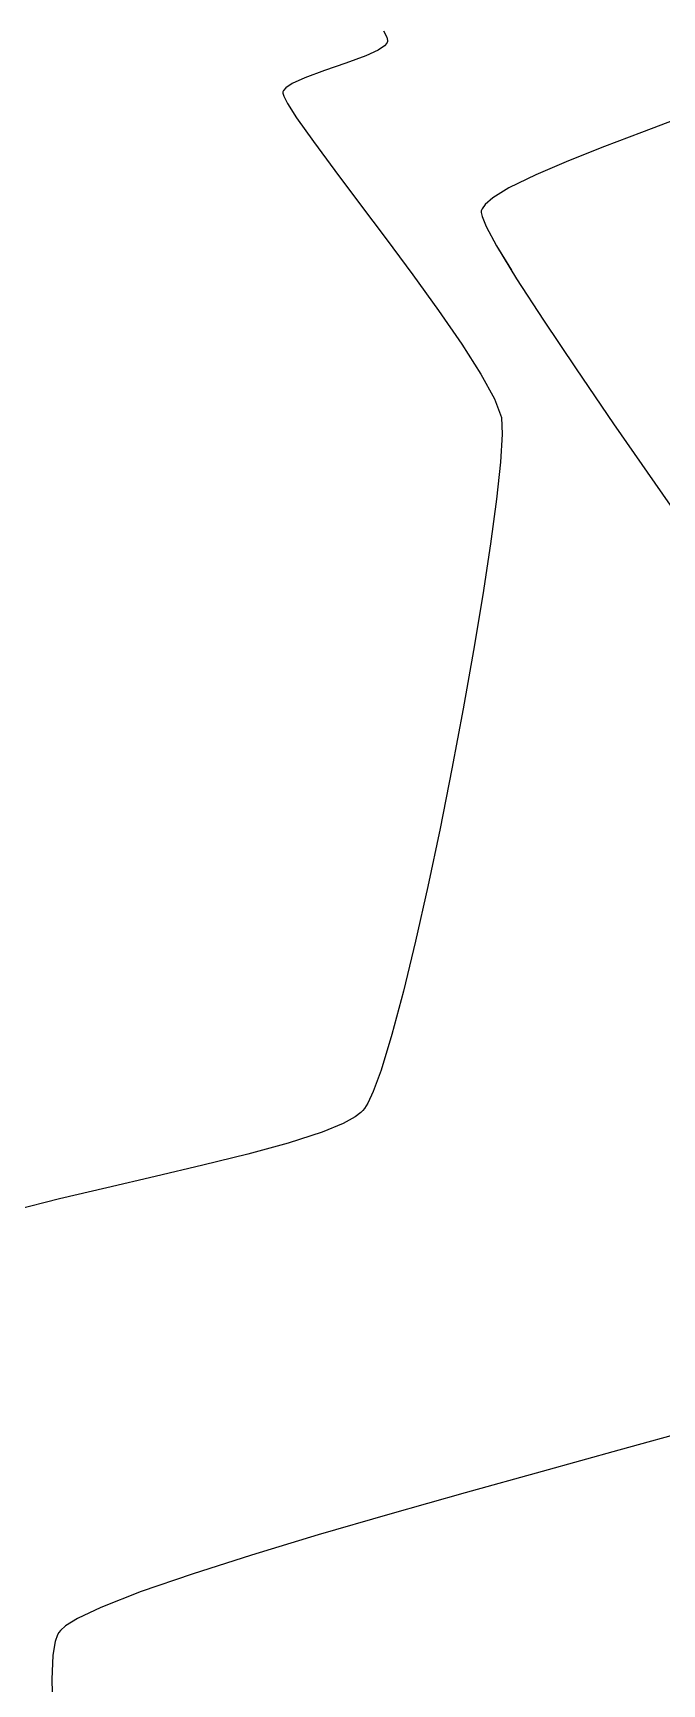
# Model space of a CAD drawing. Header units: metres. Extents: x 708868 to 711043, y 5411316 to 5413138.
# Drawn here: x 709917.5 to 709943.6, y 5412099.1 to 5412167.7 of the extents above; entities that cross this region are included whole.
import ezdxf

# ---------------------------------------------------------------- set-up
doc = ezdxf.new("R2010")
doc.units = ezdxf.units.M
for name, color, linetype in [('Rionegro 2010_Contours', 7, 'Continuous'), ('Rionegro 2014_Contours', 7, 'Continuous'), ('Rionegro 2018_Contours', 7, 'Continuous')]:
    doc.layers.add(name, color=color, linetype=linetype)

msp = doc.modelspace()

# ---------------------------------------------------------------- linework, layer by layer
at = {"layer": 'Rionegro 2010_Contours'}
for points in [[(709932.058, 5412167.75, 236), (709932.198, 5412167.483, 236), (709932.229, 5412167.353, 236), (709932.225, 5412167.303, 236), (709932.201, 5412167.245, 236), (709932.101, 5412167.129, 236), (709931.838, 5412166.953, 236), (709931.319, 5412166.714, 236), (709930.498, 5412166.411, 236), (709929.61, 5412166.107, 236), (709928.788, 5412165.804, 236), (709928.267, 5412165.564, 236), (709928.002, 5412165.386, 236), (709927.9, 5412165.268, 236), (709927.875, 5412165.21, 236), (709927.873, 5412165.168, 236), (709927.913, 5412165.038, 236), (709928.072, 5412164.733, 236), (709928.45, 5412164.143, 236), (709929.148, 5412163.155, 236), (709930.04, 5412161.946, 236), (709931.065, 5412160.578, 236), (709932.165, 5412159.111, 236), (709933.278, 5412157.608, 236), (709934.346, 5412156.13, 236), (709935.307, 5412154.738, 236), (709936.103, 5412153.494, 236), (709936.673, 5412152.458, 236), (709936.957, 5412151.694, 236), (709936.992, 5412150.99, 236), (709936.92, 5412149.835, 236), (709936.753, 5412148.295, 236), (709936.503, 5412146.435, 236), (709936.181, 5412144.319, 236), (709935.8, 5412142.014, 236), (709935.369, 5412139.585, 236), (709934.901, 5412137.097, 236), (709934.408, 5412134.615, 236), (709933.9, 5412132.204, 236), (709933.39, 5412129.93, 236), (709932.888, 5412127.859, 236), (709932.407, 5412126.055, 236), (709931.958, 5412124.583, 236), (709931.629, 5412123.69, 236), (709931.404, 5412123.207, 236), (709931.265, 5412122.982, 236), (709931.2, 5412122.9, 236), (709931.111, 5412122.812, 236), (709930.875, 5412122.635, 236), (709930.385, 5412122.368, 236), (709929.505, 5412122.007, 236), (709928.095, 5412121.551, 236), (709926.416, 5412121.091, 236), (709924.548, 5412120.627, 236), (709922.569, 5412120.161, 236), (709920.56, 5412119.694, 236), (709918.598, 5412119.227, 236), (709916.763, 5412118.762, 236)], [(709944.261, 5412164.101, 237), (709942.772, 5412163.532, 237), (709941.232, 5412162.944, 237), (709939.736, 5412162.353, 237), (709938.38, 5412161.775, 237), (709937.261, 5412161.224, 237), (709936.601, 5412160.814, 237), (709936.275, 5412160.53, 237), (709936.149, 5412160.353, 237), (709936.116, 5412160.269, 237), (709936.112, 5412160.211, 237), (709936.15, 5412160.034, 237), (709936.323, 5412159.623, 237), (709936.754, 5412158.823, 237), (709937.366, 5412157.815, 237)], [(709944.948, 5412109.645, 237), (709941.834, 5412108.791, 237), (709938.643, 5412107.912, 237), (709935.449, 5412107.023, 237), (709932.325, 5412106.138, 237), (709929.344, 5412105.271, 237), (709926.58, 5412104.436, 237), (709924.106, 5412103.646, 237), (709921.996, 5412102.916, 237), (709920.321, 5412102.259, 237), (709919.346, 5412101.796, 237), (709918.851, 5412101.49, 237), (709918.642, 5412101.307, 237), (709918.576, 5412101.223, 237), (709918.52, 5412101.119, 237), (709918.425, 5412100.846, 237), (709918.328, 5412100.282, 237), (709918.275, 5412099.264, 237), (709918.321, 5412097.614, 237)]]:
    msp.add_polyline3d(points, dxfattribs=at)
at = {"layer": 'Rionegro 2014_Contours'}
for points in [[(709932.058, 5412167.75, 236), (709932.198, 5412167.483, 236), (709932.229, 5412167.353, 236), (709932.225, 5412167.303, 236), (709932.201, 5412167.245, 236), (709932.101, 5412167.129, 236), (709931.838, 5412166.953, 236), (709931.319, 5412166.714, 236), (709930.498, 5412166.411, 236), (709929.61, 5412166.107, 236), (709928.788, 5412165.804, 236), (709928.267, 5412165.564, 236), (709928.002, 5412165.386, 236), (709927.9, 5412165.268, 236), (709927.875, 5412165.21, 236), (709927.873, 5412165.168, 236), (709927.913, 5412165.038, 236), (709928.072, 5412164.733, 236), (709928.45, 5412164.143, 236), (709929.148, 5412163.155, 236), (709930.04, 5412161.946, 236), (709931.065, 5412160.578, 236), (709932.165, 5412159.111, 236), (709933.278, 5412157.608, 236), (709934.346, 5412156.13, 236), (709935.307, 5412154.738, 236), (709936.103, 5412153.494, 236), (709936.673, 5412152.458, 236), (709936.957, 5412151.694, 236), (709936.992, 5412150.99, 236), (709936.92, 5412149.835, 236), (709936.753, 5412148.295, 236), (709936.503, 5412146.435, 236), (709936.181, 5412144.319, 236), (709935.8, 5412142.014, 236), (709935.369, 5412139.585, 236), (709934.901, 5412137.097, 236), (709934.408, 5412134.615, 236), (709933.9, 5412132.204, 236), (709933.39, 5412129.93, 236), (709932.888, 5412127.859, 236), (709932.407, 5412126.055, 236), (709931.958, 5412124.583, 236), (709931.629, 5412123.69, 236), (709931.404, 5412123.207, 236), (709931.265, 5412122.982, 236), (709931.2, 5412122.9, 236), (709931.111, 5412122.812, 236), (709930.875, 5412122.635, 236), (709930.385, 5412122.368, 236), (709929.505, 5412122.007, 236), (709928.095, 5412121.551, 236), (709926.416, 5412121.091, 236), (709924.548, 5412120.627, 236), (709922.569, 5412120.161, 236), (709920.56, 5412119.694, 236), (709918.598, 5412119.227, 236), (709916.763, 5412118.762, 236)], [(709944.261, 5412164.101, 237), (709942.772, 5412163.532, 237), (709941.232, 5412162.944, 237), (709939.736, 5412162.353, 237), (709938.38, 5412161.775, 237), (709937.261, 5412161.224, 237), (709936.601, 5412160.814, 237), (709936.275, 5412160.53, 237), (709936.149, 5412160.353, 237), (709936.116, 5412160.269, 237), (709936.112, 5412160.211, 237), (709936.15, 5412160.034, 237), (709936.323, 5412159.623, 237), (709936.754, 5412158.823, 237), (709937.585, 5412157.455, 237), (709938.699, 5412155.731, 237), (709940.055, 5412153.704, 237), (709941.61, 5412151.429, 237), (709943.322, 5412148.96, 237), (709945.146, 5412146.351, 237)], [(709944.948, 5412109.645, 237), (709941.834, 5412108.791, 237), (709938.643, 5412107.912, 237), (709935.449, 5412107.023, 237), (709932.325, 5412106.138, 237), (709929.344, 5412105.271, 237), (709926.58, 5412104.436, 237), (709924.106, 5412103.646, 237), (709921.996, 5412102.916, 237), (709920.321, 5412102.259, 237), (709919.346, 5412101.796, 237), (709918.851, 5412101.49, 237), (709918.642, 5412101.307, 237), (709918.576, 5412101.223, 237), (709918.52, 5412101.119, 237), (709918.425, 5412100.846, 237), (709918.328, 5412100.282, 237), (709918.275, 5412099.264, 237), (709918.321, 5412097.614, 237)]]:
    msp.add_polyline3d(points, dxfattribs=at)
at = {"layer": 'Rionegro 2018_Contours'}
for points in [[(709932.058, 5412167.75, 236), (709932.198, 5412167.483, 236), (709932.229, 5412167.353, 236), (709932.225, 5412167.303, 236), (709932.201, 5412167.245, 236), (709932.101, 5412167.129, 236), (709931.838, 5412166.953, 236), (709931.319, 5412166.714, 236), (709930.498, 5412166.411, 236), (709929.61, 5412166.107, 236), (709928.788, 5412165.804, 236), (709928.267, 5412165.564, 236), (709928.002, 5412165.386, 236), (709927.9, 5412165.268, 236), (709927.875, 5412165.21, 236), (709927.873, 5412165.168, 236), (709927.913, 5412165.038, 236), (709928.072, 5412164.733, 236), (709928.45, 5412164.143, 236), (709929.148, 5412163.155, 236), (709930.04, 5412161.946, 236), (709931.065, 5412160.578, 236), (709932.165, 5412159.111, 236), (709933.278, 5412157.608, 236), (709934.346, 5412156.13, 236), (709935.307, 5412154.738, 236), (709936.103, 5412153.494, 236), (709936.673, 5412152.458, 236), (709936.957, 5412151.694, 236), (709936.992, 5412150.99, 236), (709936.92, 5412149.835, 236), (709936.753, 5412148.295, 236), (709936.503, 5412146.435, 236), (709936.181, 5412144.319, 236), (709935.8, 5412142.014, 236), (709935.369, 5412139.585, 236), (709934.901, 5412137.097, 236), (709934.408, 5412134.615, 236), (709933.9, 5412132.204, 236), (709933.39, 5412129.93, 236), (709932.888, 5412127.859, 236), (709932.407, 5412126.055, 236), (709931.958, 5412124.583, 236), (709931.629, 5412123.69, 236), (709931.404, 5412123.207, 236), (709931.265, 5412122.982, 236), (709931.2, 5412122.9, 236), (709931.111, 5412122.812, 236), (709930.875, 5412122.635, 236), (709930.385, 5412122.368, 236), (709929.505, 5412122.007, 236), (709928.095, 5412121.551, 236), (709926.416, 5412121.091, 236), (709924.548, 5412120.627, 236), (709922.569, 5412120.161, 236), (709920.56, 5412119.694, 236), (709918.598, 5412119.227, 236), (709916.763, 5412118.762, 236)], [(709944.261, 5412164.101, 237), (709942.772, 5412163.532, 237), (709941.232, 5412162.944, 237), (709939.736, 5412162.353, 237), (709938.38, 5412161.775, 237), (709937.261, 5412161.224, 237), (709936.601, 5412160.814, 237), (709936.275, 5412160.53, 237), (709936.149, 5412160.353, 237), (709936.116, 5412160.269, 237), (709936.112, 5412160.211, 237), (709936.15, 5412160.034, 237), (709936.323, 5412159.623, 237), (709936.754, 5412158.823, 237), (709937.585, 5412157.455, 237), (709938.699, 5412155.731, 237), (709940.055, 5412153.704, 237), (709941.61, 5412151.429, 237), (709943.322, 5412148.96, 237), (709945.146, 5412146.351, 237)], [(709944.948, 5412109.645, 237), (709941.834, 5412108.791, 237), (709938.643, 5412107.912, 237), (709935.449, 5412107.023, 237), (709932.325, 5412106.138, 237), (709929.344, 5412105.271, 237), (709926.58, 5412104.436, 237), (709924.106, 5412103.646, 237), (709921.996, 5412102.916, 237), (709920.321, 5412102.259, 237), (709919.346, 5412101.796, 237), (709918.851, 5412101.49, 237), (709918.642, 5412101.307, 237), (709918.576, 5412101.223, 237), (709918.52, 5412101.119, 237), (709918.425, 5412100.846, 237), (709918.328, 5412100.282, 237), (709918.275, 5412099.264, 237), (709918.321, 5412097.614, 237)]]:
    msp.add_polyline3d(points, dxfattribs=at)

doc.saveas('drawing.dxf')
